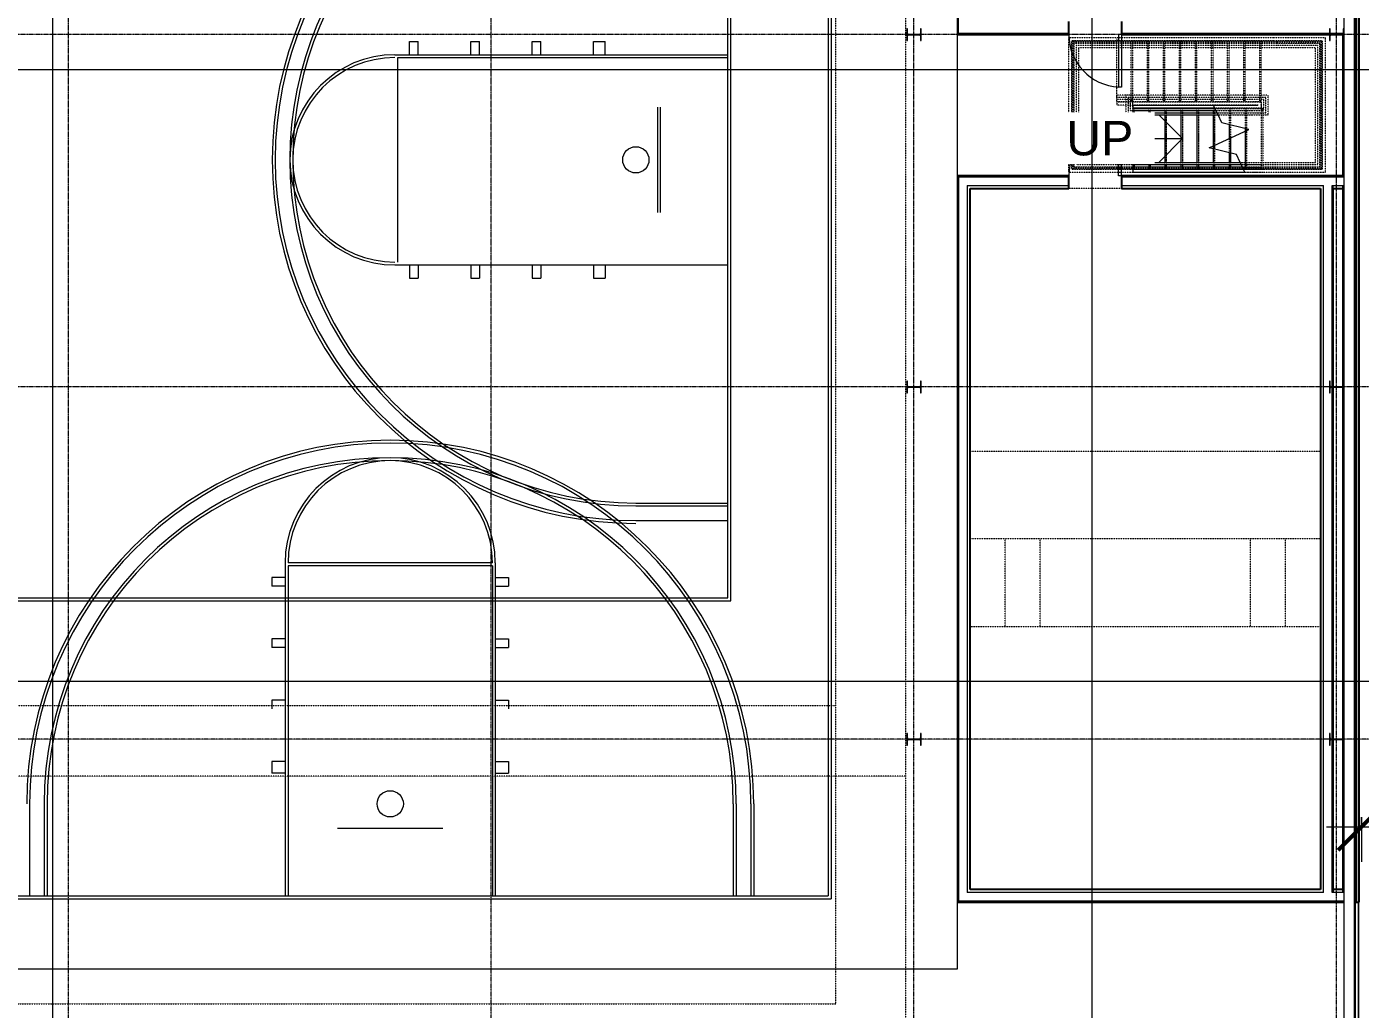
# Model space of a CAD drawing. Header units: inches. Extents: x 19712 to 27543, y -26063 to -18659.
# Drawn here: x 25373 to 26287, y -22294 to -21621 of the extents above; entities that cross this region are included whole.
import ezdxf

# ---------------------------------------------------------------- set-up
doc = ezdxf.new("R2010")
doc.units = ezdxf.units.IN
doc.header["$MEASUREMENT"] = 0
for name, pattern in [('Dash 1_16_', [0.125, 0.0625, -0.0625]), ('Grid Line 1_2_', [0.875, 0.5, -0.125, 0.125, -0.125]), ('Overhead 1_16_', [0.101562, 0.0625, -0.039062])]:
    doc.linetypes.add(name, pattern=pattern)
for name, color, linetype, lineweight in [('A-ANNO-DIMS', 211, 'Continuous', 9), ('A-ANNO-DIMS-256', 211, 'Continuous', 9), ('A-DOOR', 31, 'Continuous', 9), ('A-FLOR', 192, 'Continuous', 9), ('A-FLOR-CLRS', 90, 'Dash 1_16_', 9), ('A-FLOR-HRAL', 11, 'Continuous', 9), ('A-FLOR-HRAL-MBND', 5, 'Overhead 1_16_', 9), ('A-FLOR-OTLN', 90, 'Continuous', 9), ('A-FUTURE', 90, 'Dash 1_16_', 9), ('A-WALL', 113, 'Continuous', 9), ('A-WALL-PATT', 111, 'Continuous', 25), ('C-BLDG-PADS', 91, 'Continuous', 9), ('C-TOPO', 7, 'Continuous', 9), ('G-ANNO-SYMB', 111, 'Continuous', 9), ('L-SITE-WALL', 31, 'Continuous', 9), ('S-BEAM', 12, 'Continuous', 9), ('S-COLS', 52, 'Continuous', 9), ('S-GRID', 1, 'Continuous', 9), ('S-STRS', 31, 'Continuous', 9), ('S-STRS-ANNO', 31, 'Continuous', 9), ('S-STRS-IDEN', 31, 'Continuous', 9), ('S-STRS-MBND', 31, 'Overhead 1_16_', 9)]:
    doc.layers.add(name, color=color, linetype=linetype, lineweight=lineweight)
doc.styles.add('Arial', font='arial.ttf', dxfattribs={"height": 23.60479})
doc.dimstyles.new('Linear_-_3_32__Arial_1', dxfattribs={"dimscale": 12, "dimtxt": 24, "dimasz": 2.666667, "dimexe": 2, "dimexo": 1.333333, "dimgap": 1.333333, "dimtad": 1, "dimdec": 0, "dimzin": 1, "dimdsep": 46, "dimlunit": 4, "dimtxsty": 'Arial', "dimblk1": 'OBLIQUE', "dimblk2": 'OBLIQUE', "dimsah": 1, "dimcen": 0.09, "dimdle": 2, "dimazin": 0, "dimtfac": 1, "dimtdec": 4, "dimtix": 1, "dimtmove": 0, "dimatfit": 3, "dimfxl": 1, "dimtvp": 1, "dimtfill": 1, "dimfrac": 2, "dimtolj": 1, "dimtzin": 0, "dimarcsym": 2})
pattern_1 = [(45, (0, 0), (-25.342707, 25.342707), []), (45, (0, 38.4), (-25.342707, 25.342707), [])]

# ---------------------------------------------------------------- blocks, each defined once
blk = doc.blocks.new('Girt_Z - 8_D-915536-Site Plan - Phase 1')
at = {"layer": 'S-BEAM'}
for p, q in [((26275.26, -21134.93), (26275.26, -22357.09)), ((26282.61, -22357.09), (26282.61, -21134.93)), ((26282.68, -22357.09), (26282.68, -21134.93)), ((26283.26, -22357.09), (26283.26, -21134.93))]:
    blk.add_line(p, q, dxfattribs=at)
blk = doc.blocks.new('Railing - Railing-908042-Site Plan - Phase 1')
at = {"layer": 'A-FLOR-HRAL-MBND'}
for p, q in [((26089.26, -21631.05), (26089.26, -21718.05)), ((26130.76, -21631.05), (26089.26, -21631.05)), ((26089.26, -21631.05), (26089.26, -21718.05)), ((26130.76, -21631.05), (26089.26, -21631.05)), ((26089.26, -21631.05), (26089.26, -21718.05)), ((26130.76, -21631.05), (26089.26, -21631.05)), ((26089.26, -21631.05), (26089.26, -21718.05)), ((26130.76, -21631.05), (26089.26, -21631.05)), ((26089.26, -21631.05), (26089.26, -21718.05)), ((26130.76, -21631.05), (26089.26, -21631.05)), ((26089.26, -21631.05), (26089.26, -21718.05)), ((26130.76, -21631.05), (26089.26, -21631.05)), ((26089.26, -21631.05), (26089.26, -21718.05)), ((26130.76, -21631.05), (26089.26, -21631.05)), ((26090.26, -21632.05), (26090.26, -21717.05)), ((26130.76, -21632.05), (26090.26, -21632.05)), ((26090.26, -21632.05), (26090.26, -21717.05)), ((26130.76, -21632.05), (26090.26, -21632.05)), ((26090.26, -21632.05), (26090.26, -21717.05)), ((26130.76, -21632.05), (26090.26, -21632.05)), ((26090.26, -21632.05), (26090.26, -21717.05)), ((26130.76, -21632.05), (26090.26, -21632.05)), ((26090.26, -21632.05), (26090.26, -21717.05)), ((26130.76, -21632.05), (26090.26, -21632.05)), ((26090.26, -21632.05), (26090.26, -21717.05)), ((26130.76, -21632.05), (26090.26, -21632.05)), ((26090.26, -21632.05), (26090.26, -21717.05)), ((26130.76, -21632.05), (26090.26, -21632.05)), ((26119.76, -21632.05), (26119.76, -21631.05)), ((26229.76, -21631.05), (26119.76, -21631.05)), ((26119.76, -21632.05), (26119.76, -21631.05)), ((26229.76, -21631.05), (26119.76, -21631.05)), ((26119.76, -21632.05), (26119.76, -21631.05)), ((26229.76, -21631.05), (26119.76, -21631.05)), ((26119.76, -21632.05), (26119.76, -21631.05)), ((26229.76, -21631.05), (26119.76, -21631.05)), ((26119.76, -21632.05), (26119.76, -21631.05)), ((26229.76, -21631.05), (26119.76, -21631.05)), ((26119.76, -21632.05), (26119.76, -21631.05)), ((26229.76, -21631.05), (26119.76, -21631.05)), ((26119.76, -21632.05), (26119.76, -21631.05)), ((26229.76, -21631.05), (26119.76, -21631.05)), ((26229.76, -21632.05), (26119.76, -21632.05)), ((26229.76, -21632.05), (26119.76, -21632.05)), ((26229.76, -21632.05), (26119.76, -21632.05)), ((26229.76, -21632.05), (26119.76, -21632.05)), ((26229.76, -21632.05), (26119.76, -21632.05)), ((26229.76, -21632.05), (26119.76, -21632.05)), ((26229.76, -21632.05), (26119.76, -21632.05)), ((26229.76, -21631.05), (26130.76, -21631.05)), ((26229.76, -21631.05), (26130.76, -21631.05)), ((26229.76, -21631.05), (26130.76, -21631.05)), ((26229.76, -21631.05), (26130.76, -21631.05)), ((26229.76, -21631.05), (26130.76, -21631.05)), ((26229.76, -21631.05), (26130.76, -21631.05)), ((26229.76, -21631.05), (26130.76, -21631.05)), ((26229.76, -21632.05), (26130.76, -21632.05)), ((26229.76, -21632.05), (26130.76, -21632.05)), ((26229.76, -21632.05), (26130.76, -21632.05)), ((26229.76, -21632.05), (26130.76, -21632.05)), ((26229.76, -21632.05), (26130.76, -21632.05)), ((26229.76, -21632.05), (26130.76, -21632.05)), ((26229.76, -21632.05), (26130.76, -21632.05)), ((26260.26, -21631.05), (26229.76, -21631.05)), ((26260.26, -21631.05), (26229.76, -21631.05)), ((26260.26, -21631.05), (26229.76, -21631.05)), ((26260.26, -21631.05), (26229.76, -21631.05)), ((26260.26, -21631.05), (26229.76, -21631.05)), ((26260.26, -21631.05), (26229.76, -21631.05)), ((26260.26, -21631.05), (26229.76, -21631.05)), ((26260.26, -21631.05), (26229.76, -21631.05)), ((26260.26, -21631.05), (26229.76, -21631.05)), ((26260.26, -21631.05), (26229.76, -21631.05)), ((26260.26, -21631.05), (26229.76, -21631.05)), ((26260.26, -21631.05), (26229.76, -21631.05)), ((26260.26, -21631.05), (26229.76, -21631.05)), ((26260.26, -21631.05), (26229.76, -21631.05)), ((26259.26, -21632.05), (26229.76, -21632.05)), ((26259.26, -21632.05), (26229.76, -21632.05)), ((26259.26, -21632.05), (26229.76, -21632.05)), ((26259.26, -21632.05), (26229.76, -21632.05)), ((26259.26, -21632.05), (26229.76, -21632.05)), ((26259.26, -21632.05), (26229.76, -21632.05)), ((26259.26, -21632.05), (26229.76, -21632.05)), ((26259.26, -21632.05), (26229.76, -21632.05)), ((26259.26, -21632.05), (26229.76, -21632.05)), ((26259.26, -21632.05), (26229.76, -21632.05)), ((26259.26, -21632.05), (26229.76, -21632.05)), ((26259.26, -21632.05), (26229.76, -21632.05)), ((26259.26, -21632.05), (26229.76, -21632.05)), ((26259.26, -21632.05), (26229.76, -21632.05)), ((26259.26, -21717.05), (26259.26, -21632.05)), ((26259.26, -21717.05), (26259.26, -21632.05)), ((26259.26, -21717.05), (26259.26, -21632.05)), ((26259.26, -21717.05), (26259.26, -21632.05)), ((26259.26, -21717.05), (26259.26, -21632.05)), ((26259.26, -21717.05), (26259.26, -21632.05)), ((26259.26, -21717.05), (26259.26, -21632.05)), ((26259.26, -21717.05), (26259.26, -21632.05)), ((26259.26, -21717.05), (26259.26, -21632.05)), ((26259.26, -21717.05), (26259.26, -21632.05)), ((26259.26, -21717.05), (26259.26, -21632.05)), ((26259.26, -21717.05), (26259.26, -21632.05)), ((26259.26, -21717.05), (26259.26, -21632.05)), ((26259.26, -21717.05), (26259.26, -21632.05)), ((26260.26, -21718.05), (26260.26, -21631.05)), ((26260.26, -21718.05), (26260.26, -21631.05)), ((26260.26, -21718.05), (26260.26, -21631.05)), ((26260.26, -21718.05), (26260.26, -21631.05)), ((26260.26, -21718.05), (26260.26, -21631.05)), ((26260.26, -21718.05), (26260.26, -21631.05)), ((26260.26, -21718.05), (26260.26, -21631.05)), ((26260.26, -21718.05), (26260.26, -21631.05)), ((26260.26, -21718.05), (26260.26, -21631.05)), ((26260.26, -21718.05), (26260.26, -21631.05)), ((26260.26, -21718.05), (26260.26, -21631.05)), ((26260.26, -21718.05), (26260.26, -21631.05)), ((26260.26, -21718.05), (26260.26, -21631.05)), ((26260.26, -21718.05), (26260.26, -21631.05)), ((26089.26, -21718.05), (26119.76, -21718.05)), ((26089.26, -21718.05), (26119.76, -21718.05)), ((26089.26, -21718.05), (26119.76, -21718.05)), ((26089.26, -21718.05), (26119.76, -21718.05)), ((26089.26, -21718.05), (26119.76, -21718.05)), ((26089.26, -21718.05), (26119.76, -21718.05)), ((26089.26, -21718.05), (26119.76, -21718.05)), ((26090.26, -21717.05), (26119.76, -21717.05)), ((26090.26, -21717.05), (26119.76, -21717.05)), ((26090.26, -21717.05), (26119.76, -21717.05)), ((26090.26, -21717.05), (26119.76, -21717.05)), ((26090.26, -21717.05), (26119.76, -21717.05)), ((26090.26, -21717.05), (26119.76, -21717.05)), ((26090.26, -21717.05), (26119.76, -21717.05)), ((26119.76, -21717.05), (26218.76, -21717.05)), ((26119.76, -21717.05), (26218.76, -21717.05)), ((26119.76, -21717.05), (26218.76, -21717.05)), ((26119.76, -21717.05), (26218.76, -21717.05)), ((26119.76, -21717.05), (26218.76, -21717.05)), ((26119.76, -21717.05), (26218.76, -21717.05)), ((26119.76, -21717.05), (26218.76, -21717.05)), ((26119.76, -21718.05), (26218.76, -21718.05)), ((26119.76, -21718.05), (26218.76, -21718.05)), ((26119.76, -21718.05), (26218.76, -21718.05)), ((26119.76, -21718.05), (26218.76, -21718.05)), ((26119.76, -21718.05), (26218.76, -21718.05)), ((26119.76, -21718.05), (26218.76, -21718.05)), ((26119.76, -21718.05), (26218.76, -21718.05)), ((26205.85, -21717.05), (26218.76, -21717.05)), ((26205.85, -21717.05), (26218.76, -21717.05)), ((26205.85, -21717.05), (26218.76, -21717.05)), ((26205.85, -21717.05), (26218.76, -21717.05)), ((26205.85, -21717.05), (26218.76, -21717.05)), ((26205.85, -21717.05), (26218.76, -21717.05)), ((26205.85, -21717.05), (26218.76, -21717.05)), ((26206.31, -21718.05), (26218.76, -21718.05)), ((26206.31, -21718.05), (26218.76, -21718.05)), ((26206.31, -21718.05), (26218.76, -21718.05)), ((26206.31, -21718.05), (26218.76, -21718.05)), ((26206.31, -21718.05), (26218.76, -21718.05)), ((26206.31, -21718.05), (26218.76, -21718.05)), ((26206.31, -21718.05), (26218.76, -21718.05)), ((26218.76, -21717.05), (26259.26, -21717.05)), ((26218.76, -21717.05), (26259.26, -21717.05)), ((26218.76, -21717.05), (26259.26, -21717.05)), ((26218.76, -21717.05), (26259.26, -21717.05)), ((26218.76, -21717.05), (26259.26, -21717.05)), ((26218.76, -21717.05), (26259.26, -21717.05)), ((26218.76, -21717.05), (26259.26, -21717.05)), ((26218.76, -21717.05), (26259.26, -21717.05)), ((26218.76, -21717.05), (26259.26, -21717.05)), ((26218.76, -21717.05), (26259.26, -21717.05)), ((26218.76, -21717.05), (26259.26, -21717.05)), ((26218.76, -21717.05), (26259.26, -21717.05)), ((26218.76, -21717.05), (26259.26, -21717.05)), ((26218.76, -21717.05), (26259.26, -21717.05)), ((26218.76, -21718.05), (26260.26, -21718.05)), ((26218.76, -21718.05), (26260.26, -21718.05)), ((26218.76, -21718.05), (26260.26, -21718.05)), ((26218.76, -21718.05), (26260.26, -21718.05)), ((26218.76, -21718.05), (26260.26, -21718.05)), ((26218.76, -21718.05), (26260.26, -21718.05)), ((26218.76, -21718.05), (26260.26, -21718.05)), ((26218.76, -21718.05), (26260.26, -21718.05)), ((26218.76, -21718.05), (26260.26, -21718.05)), ((26218.76, -21718.05), (26260.26, -21718.05)), ((26218.76, -21718.05), (26260.26, -21718.05)), ((26218.76, -21718.05), (26260.26, -21718.05)), ((26218.76, -21718.05), (26260.26, -21718.05)), ((26218.76, -21718.05), (26260.26, -21718.05))]:
    blk.add_line(p, q, dxfattribs=at)
blk = doc.blocks.new('Top Rail Type - Top Rail_Internal_-908111-Site Plan - Phase 1')
at = {"layer": 'A-FLOR-HRAL', "linetype": 'Overhead 1_16_'}
for p, q in [((26089.01, -21630.8), (26089.01, -21718.3)), ((26130.76, -21630.8), (26089.01, -21630.8)), ((26119.76, -21632.3), (26119.76, -21630.8)), ((26229.76, -21630.8), (26119.76, -21630.8)), ((26229.76, -21630.8), (26130.76, -21630.8)), ((26260.51, -21630.8), (26229.76, -21630.8)), ((26260.51, -21630.8), (26229.76, -21630.8)), ((26260.51, -21718.3), (26260.51, -21630.8)), ((26260.51, -21718.3), (26260.51, -21630.8)), ((26090.51, -21632.3), (26090.51, -21716.8)), ((26130.76, -21632.3), (26090.51, -21632.3)), ((26229.76, -21632.3), (26119.76, -21632.3)), ((26229.76, -21632.3), (26130.76, -21632.3)), ((26259.01, -21632.3), (26229.76, -21632.3)), ((26259.01, -21632.3), (26229.76, -21632.3)), ((26259.01, -21716.8), (26259.01, -21632.3)), ((26259.01, -21716.8), (26259.01, -21632.3)), ((26089.01, -21718.3), (26119.76, -21718.3)), ((26090.51, -21716.8), (26119.76, -21716.8)), ((26119.76, -21716.8), (26218.76, -21716.8)), ((26119.76, -21718.3), (26218.76, -21718.3)), ((26205.73, -21716.8), (26218.76, -21716.8)), ((26206.43, -21718.3), (26218.76, -21718.3)), ((26218.76, -21716.8), (26259.01, -21716.8)), ((26218.76, -21716.8), (26259.01, -21716.8)), ((26218.76, -21718.3), (26260.51, -21718.3)), ((26218.76, -21718.3), (26260.51, -21718.3))]:
    blk.add_line(p, q, dxfattribs=at)
at = {"layer": 'A-FLOR-HRAL'}
for p, q in [((26130.76, -21716.8), (26130.76, -21718.3)), ((26130.76, -21716.8), (26205.73, -21716.8)), ((26130.76, -21718.3), (26206.43, -21718.3)), ((26206.43, -21718.3), (26205.73, -21716.8))]:
    blk.add_line(p, q, dxfattribs=at)
blk = doc.blocks.new('Top Rail Type - Top Rail_Internal_-908134-Site Plan - Phase 1')
at = {"layer": 'A-FLOR-HRAL', "linetype": 'Overhead 1_16_'}
for p, q in [((26119.76, -21672.3), (26119.76, -21670.8)), ((26220.51, -21670.8), (26119.76, -21670.8)), ((26219.01, -21672.3), (26119.76, -21672.3)), ((26130.51, -21671.55), (26129.01, -21671.55)), ((26129.01, -21671.55), (26129.01, -21678.3)), ((26129.76, -21672.3), (26129.76, -21670.8)), ((26220.51, -21670.8), (26129.76, -21670.8)), ((26219.01, -21672.3), (26129.76, -21672.3)), ((26130.51, -21671.55), (26130.51, -21676.8)), ((26219.01, -21677.55), (26219.01, -21672.3)), ((26219.01, -21677.55), (26219.01, -21672.3)), ((26220.51, -21677.55), (26220.51, -21670.8)), ((26220.51, -21677.55), (26220.51, -21670.8)), ((26129.01, -21678.3), (26219.76, -21678.3)), ((26130.51, -21676.8), (26219.76, -21676.8)), ((26187.08, -21676.8), (26219.76, -21676.8)), ((26187.78, -21678.3), (26219.76, -21678.3)), ((26219.01, -21677.55), (26220.51, -21677.55)), ((26219.01, -21677.55), (26220.51, -21677.55)), ((26219.76, -21676.8), (26219.76, -21678.3)), ((26219.76, -21676.8), (26219.76, -21678.3))]:
    blk.add_line(p, q, dxfattribs=at)
at = {"layer": 'A-FLOR-HRAL'}
for p, q in [((26130.76, -21676.8), (26130.76, -21678.3)), ((26130.76, -21676.8), (26187.08, -21676.8)), ((26130.76, -21678.3), (26187.78, -21678.3)), ((26187.78, -21678.3), (26187.08, -21676.8))]:
    blk.add_line(p, q, dxfattribs=at)
blk = doc.blocks.new('Handrail Type - Handrail_Internal_-908197-Site Plan - Phase 1')
at = {"layer": 'A-FLOR-HRAL', "linetype": 'Overhead 1_16_'}
for p, q in [((26092.01, -21633.8), (26092.01, -21715.3)), ((26130.76, -21633.8), (26092.01, -21633.8)), ((26093.51, -21635.3), (26093.51, -21713.8)), ((26130.76, -21635.3), (26093.51, -21635.3)), ((26119.76, -21635.3), (26119.76, -21633.8)), ((26229.76, -21633.8), (26119.76, -21633.8)), ((26229.76, -21635.3), (26119.76, -21635.3)), ((26229.76, -21633.8), (26130.76, -21633.8)), ((26229.76, -21635.3), (26130.76, -21635.3)), ((26257.51, -21633.8), (26229.76, -21633.8)), ((26257.51, -21633.8), (26229.76, -21633.8)), ((26256.01, -21635.3), (26229.76, -21635.3)), ((26256.01, -21635.3), (26229.76, -21635.3)), ((26256.01, -21713.8), (26256.01, -21635.3)), ((26256.01, -21713.8), (26256.01, -21635.3)), ((26257.51, -21715.3), (26257.51, -21633.8)), ((26257.51, -21715.3), (26257.51, -21633.8)), ((26092.01, -21715.3), (26119.76, -21715.3)), ((26093.51, -21713.8), (26119.76, -21713.8)), ((26119.76, -21713.8), (26218.76, -21713.8)), ((26119.76, -21715.3), (26218.76, -21715.3)), ((26204.33, -21713.8), (26218.76, -21713.8)), ((26205.03, -21715.3), (26218.76, -21715.3)), ((26218.76, -21713.8), (26256.01, -21713.8)), ((26218.76, -21713.8), (26256.01, -21713.8)), ((26218.76, -21715.3), (26257.51, -21715.3)), ((26218.76, -21715.3), (26257.51, -21715.3))]:
    blk.add_line(p, q, dxfattribs=at)
at = {"layer": 'A-FLOR-HRAL'}
for p, q in [((26130.76, -21713.8), (26130.76, -21715.3)), ((26130.76, -21713.8), (26204.33, -21713.8)), ((26130.76, -21715.3), (26205.03, -21715.3)), ((26205.03, -21715.3), (26204.33, -21713.8))]:
    blk.add_line(p, q, dxfattribs=at)
blk = doc.blocks.new('Handrail Type - Handrail_Internal_-908220-Site Plan - Phase 1')
at = {"layer": 'A-FLOR-HRAL', "linetype": 'Overhead 1_16_'}
for p, q in [((26119.76, -21669.3), (26119.76, -21667.8)), ((26223.51, -21667.8), (26119.76, -21667.8)), ((26222.01, -21669.3), (26119.76, -21669.3)), ((26126.01, -21667.8), (26126.01, -21681.3)), ((26130.76, -21667.8), (26126.01, -21667.8)), ((26127.51, -21669.3), (26127.51, -21679.8)), ((26130.76, -21669.3), (26127.51, -21669.3)), ((26223.51, -21667.8), (26130.76, -21667.8)), ((26222.01, -21669.3), (26130.76, -21669.3)), ((26222.01, -21679.8), (26222.01, -21669.3)), ((26222.01, -21679.8), (26222.01, -21669.3)), ((26223.51, -21681.3), (26223.51, -21667.8)), ((26223.51, -21681.3), (26223.51, -21667.8)), ((26126.01, -21681.3), (26218.76, -21681.3)), ((26127.51, -21679.8), (26218.76, -21679.8)), ((26188.48, -21679.8), (26218.76, -21679.8)), ((26189.18, -21681.3), (26218.76, -21681.3)), ((26218.76, -21679.8), (26222.01, -21679.8)), ((26218.76, -21679.8), (26222.01, -21679.8)), ((26218.76, -21681.3), (26223.51, -21681.3)), ((26218.76, -21681.3), (26223.51, -21681.3))]:
    blk.add_line(p, q, dxfattribs=at)
at = {"layer": 'A-FLOR-HRAL'}
for p, q in [((26130.76, -21679.8), (26130.76, -21681.3)), ((26130.76, -21679.8), (26188.48, -21679.8)), ((26130.76, -21681.3), (26189.18, -21681.3)), ((26189.18, -21681.3), (26188.48, -21679.8))]:
    blk.add_line(p, q, dxfattribs=at)
blk = doc.blocks.new('Single-Flush - 36_ x 80_-910115-Site Plan - Phase 1')
at = {"layer": 'A-DOOR', "lineweight": 13}
for p, q in [((16, 4.37), (16, 40.39)), ((18, 40.39), (16, 40.39)), ((18, 4.37), (18, 40.39)), ((18, 4.37), (16, 4.37))]:
    blk.add_line(p, q, dxfattribs=at)
at = {"layer": 'A-DOOR'}
blk.add_arc((18, 4.37), 36.07, 93.17885, 180, dxfattribs=at)
blk = doc.blocks.new('Single-Flush - 36_ x 80_-910144-Site Plan - Phase 1')
at = {"layer": 'A-DOOR', "lineweight": 13}
for p, q in [((16, -4.37), (16, -40.39)), ((18, -4.37), (16, -4.37)), ((18, -4.37), (18, -40.39)), ((18, -40.39), (16, -40.39))]:
    blk.add_line(p, q, dxfattribs=at)
at = {"layer": 'A-DOOR'}
blk.add_arc((18, -4.37), 36.07, 180, 266.82115, dxfattribs=at)
blk = doc.blocks.new('DIMBLOCK93-Site Plan - Phase 1')
at = {"layer": 'A-ANNO-DIMS-256', "lineweight": 50}
for p, q in [((26287.52, -22168.88), (26303.52, -22152.88)), ((27007.52, -22168.88), (27023.52, -22152.88)), ((26287.52, -22168.88), (26271.52, -22184.88)), ((27007.52, -22168.88), (26991.52, -22184.88))]:
    blk.add_line(p, q, dxfattribs=at)
at = {"layer": 'A-ANNO-DIMS-256'}
for p, q in [((26263.52, -22168.88), (27031.52, -22168.88)), ((26287.52, -22162.25), (26287.52, -22192.88)), ((26287.52, -22168.88), (26287.52, -22162.25)), ((27007.52, -22162.25), (27007.52, -22192.88)), ((27007.52, -22168.88), (27007.52, -22162.25))]:
    blk.add_line(p, q, dxfattribs=at)
at = {"layer": 'A-ANNO-DIMS-256', "color": 0, "attachment_point": 1, "line_spacing_factor": 0.938532, "style": 'Arial', "bg_fill": 3, "box_fill_scale": 1.25, "bg_fill_color": 0, "bg_fill_transparency": 0}
for s, insert, char_height, width in [('60\' - 0"', (26596.56, -22122.26), 23.605, 122.2892), ('(UNLIMITED AREA SETBACK)', (26418.41, -22191.18), 23.6048, 549.8585)]:
    blk.add_mtext(s, dxfattribs=dict(at, insert=insert, char_height=char_height, width=width))
blk = doc.blocks.new('_Oblique')
at = {"color": 0, "linetype": 'ByBlock', "lineweight": -2}
blk.add_line((-0.5, -0.5), (0.5, 0.5), dxfattribs=at)

msp = doc.modelspace()

# ---------------------------------------------------------------- hatches: boundary and pattern name
at = {"layer": 'A-WALL-PATT', "lineweight": 9}
h = msp.add_hatch(dxfattribs=at)
h.set_pattern_fill('FP_8', color=256, style=0, pattern_type=2)
h.set_pattern_definition([(0, (0, 0), (0, 32), []), (90, (0, 0), (-32, 2e-15), [])])
h.paths.add_polyline_path([(26284.25546, -22220.42781), (26284.25546, -21124.80281), (26283.25546, -21124.80281), (26283.25546, -22220.42781)], flags=0)
at = {"layer": 'S-COLS'}
h = msp.add_hatch(dxfattribs=at)
h.set_pattern_fill('FP_1', color=256, style=0, pattern_type=2)
h.set_pattern_definition(pattern_1)
h.paths.add_polyline_path([(25976.024991, -21630.283279), (25976.458585, -21630.283279), (25976.458585, -21627.138748), (25976.661093, -21626.64985), (25977.149991, -21626.447342), (25984.63046, -21626.447342), (25985.119358, -21626.64985), (25985.321866, -21627.138748), (25985.321866, -21630.283279), (25985.75546, -21630.283279), (25985.75546, -21622.322342), (25985.321866, -21622.322342), (25985.321866, -21625.466873), (25985.119358, -21625.955771), (25984.63046, -21626.158279), (25977.149991, -21626.158279), (25976.661093, -21625.955771), (25976.458585, -21625.466873), (25976.458585, -21622.322342), (25976.024991, -21622.322342)], flags=0)
h = msp.add_hatch(dxfattribs=at)
h.set_pattern_fill('FP_1', color=256, style=0, pattern_type=2)
h.set_pattern_definition(pattern_1)
h.paths.add_polyline_path([(26265.524991, -21630.283279), (26265.958585, -21630.283279), (26265.958585, -21627.138748), (26266.161093, -21626.64985), (26266.649991, -21626.447342), (26274.13046, -21626.447342), (26274.619358, -21626.64985), (26274.821866, -21627.138748), (26274.821866, -21630.283279), (26275.25546, -21630.283279), (26275.25546, -21622.322342), (26274.821866, -21622.322342), (26274.821866, -21625.466873), (26274.619358, -21625.955771), (26274.13046, -21626.158279), (26266.649991, -21626.158279), (26266.161093, -21625.955771), (26265.958585, -21625.466873), (26265.958585, -21622.322342), (26265.524991, -21622.322342)], flags=0)
h = msp.add_hatch(dxfattribs=at)
h.set_pattern_fill('FP_1', color=256, style=0, pattern_type=2)
h.set_pattern_definition(pattern_1)
h.paths.add_polyline_path([(25976.458585, -21871.533279), (25976.458585, -21868.388748), (25976.661093, -21867.89985), (25977.149991, -21867.697342), (25984.63046, -21867.697342), (25985.119358, -21867.89985), (25985.321866, -21868.388748), (25985.321866, -21871.533279), (25985.75546, -21871.533279), (25985.75546, -21863.572342), (25985.321866, -21863.572342), (25985.321866, -21866.716873), (25985.119358, -21867.205771), (25984.63046, -21867.408279), (25977.149991, -21867.408279), (25976.661093, -21867.205771), (25976.458585, -21866.716873), (25976.458585, -21863.572342), (25976.024991, -21863.572342), (25976.024991, -21871.533279)], flags=0)

# ---------------------------------------------------------------- linework, layer by layer
at = {"layer": 'A-FLOR'}
for p, q in [((26010.640225, -21722.92781), (26010.640225, -21626.17781)), ((26010.640225, -22266.05281), (26010.640225, -22220.42781)), ((24603.390225, -22266.05281), (26010.640225, -22266.05281))]:
    msp.add_line(p, q, dxfattribs=at)
at = {"layer": 'A-FLOR-CLRS'}
for p, q in [((25927.390225, -22290.05281), (25927.390225, -21134.05281)), ((25975.390225, -22336.643686), (25975.390225, -21157.449176)), ((25927.390225, -22086.05281), (24651.390225, -22086.05281)), ((25975.390225, -22134.05281), (24603.390225, -22134.05281)), ((24651.390225, -22290.05281), (25927.390225, -22290.05281))]:
    msp.add_line(p, q, dxfattribs=at)
at = {"layer": 'A-FLOR-OTLN'}
for p, q in [((25922.16879, -21208.05281), (25922.16879, -22216.05281)), ((25924.16879, -21206.05281), (25924.16879, -22218.05281)), ((25855.390225, -22014.05281), (25855.390225, -21410.05281)), ((25853.390225, -22012.05281), (25853.390225, -21412.05281)), ((25635.390225, -21631.05281), (25641.390225, -21631.05281)), ((25635.390225, -21640.05281), (25635.390225, -21631.05281)), ((25641.390225, -21640.05281), (25641.390225, -21631.05281)), ((25677.390225, -21631.05281), (25683.390225, -21631.05281)), ((25677.390225, -21640.05281), (25677.390225, -21631.05281)), ((25683.390225, -21640.05281), (25683.390225, -21631.05281)), ((25719.390225, -21631.05281), (25725.390225, -21631.05281)), ((25719.390225, -21640.05281), (25719.390225, -21631.05281)), ((25725.390225, -21640.05281), (25725.390225, -21631.05281)), ((25761.390225, -21631.05281), (25769.390225, -21631.05281)), ((25761.390225, -21640.05281), (25761.390225, -21631.05281)), ((25769.390225, -21640.05281), (25769.390225, -21631.05281)), ((25625.390225, -21640.05281), (25853.390225, -21640.05281)), ((25627.390225, -21782.05281), (25627.390225, -21642.05281)), ((25627.390225, -21642.05281), (25853.390225, -21642.05281)), ((25805.390225, -21748.05281), (25805.390225, -21676.05281)), ((25807.390225, -21748.05281), (25807.390225, -21676.05281)), ((25625.390225, -21784.05281), (25853.390225, -21784.05281)), ((25635.390225, -21784.05281), (25635.390225, -21793.05281)), ((25641.390225, -21784.05281), (25641.390225, -21793.05281)), ((25677.390225, -21784.05281), (25677.390225, -21793.05281)), ((25683.390225, -21784.05281), (25683.390225, -21793.05281)), ((25719.390225, -21784.05281), (25719.390225, -21793.05281)), ((25725.390225, -21784.05281), (25725.390225, -21793.05281)), ((25761.390225, -21784.05281), (25761.390225, -21793.05281)), ((25769.390225, -21784.05281), (25769.390225, -21793.05281)), ((25635.390225, -21793.05281), (25641.390225, -21793.05281)), ((25677.390225, -21793.05281), (25683.390225, -21793.05281)), ((25719.390225, -21793.05281), (25725.390225, -21793.05281)), ((25761.390225, -21793.05281), (25769.390225, -21793.05281)), ((25790.390225, -21947.05281), (25853.390225, -21947.05281)), ((25790.390225, -21949.05281), (25853.390225, -21949.05281)), ((25790.390225, -21959.05281), (25853.390225, -21959.05281)), ((25550.16879, -21988.05281), (25550.16879, -22216.05281)), ((25692.16879, -21988.05281), (25552.16879, -21988.05281)), ((25692.16879, -21990.05281), (25552.16879, -21990.05281)), ((25552.16879, -21990.05281), (25552.16879, -22216.05281)), ((25692.16879, -21990.05281), (25692.16879, -22216.05281)), ((25694.16879, -21988.05281), (25694.16879, -22216.05281)), ((25541.16879, -21998.05281), (25541.16879, -22004.05281)), ((25550.16879, -21998.05281), (25541.16879, -21998.05281)), ((25550.16879, -22004.05281), (25541.16879, -22004.05281)), ((25694.16879, -21998.05281), (25703.16879, -21998.05281)), ((25694.16879, -22004.05281), (25703.16879, -22004.05281)), ((25703.16879, -21998.05281), (25703.16879, -22004.05281)), ((24723.390225, -22014.05281), (25855.390225, -22014.05281)), ((24725.390225, -22012.05281), (25853.390225, -22012.05281)), ((25541.16879, -22040.05281), (25541.16879, -22046.05281)), ((25550.16879, -22040.05281), (25541.16879, -22040.05281)), ((25694.16879, -22040.05281), (25703.16879, -22040.05281)), ((25703.16879, -22040.05281), (25703.16879, -22046.05281)), ((25550.16879, -22046.05281), (25541.16879, -22046.05281)), ((25694.16879, -22046.05281), (25703.16879, -22046.05281)), ((25541.16879, -22082.05281), (25541.16879, -22088.05281)), ((25550.16879, -22082.05281), (25541.16879, -22082.05281)), ((25694.16879, -22082.05281), (25703.16879, -22082.05281)), ((25703.16879, -22082.05281), (25703.16879, -22088.05281)), ((25541.16879, -22124.05281), (25541.16879, -22132.05281)), ((25550.16879, -22124.05281), (25541.16879, -22124.05281)), ((25694.16879, -22124.05281), (25703.16879, -22124.05281)), ((25703.16879, -22124.05281), (25703.16879, -22132.05281)), ((25550.16879, -22132.05281), (25541.16879, -22132.05281)), ((25694.16879, -22132.05281), (25703.16879, -22132.05281)), ((25375.16879, -22153.05281), (25375.16879, -22216.05281)), ((25385.16879, -22153.05281), (25385.16879, -22216.05281)), ((25387.16879, -22153.05281), (25387.16879, -22216.05281)), ((25857.16879, -22153.05281), (25857.16879, -22216.05281)), ((25859.16879, -22153.05281), (25859.16879, -22216.05281)), ((25869.16879, -22153.05281), (25869.16879, -22216.05281)), ((25871.16879, -22153.05281), (25871.16879, -22216.05281)), ((25658.16879, -22170.05281), (25586.16879, -22170.05281)), ((24654.611661, -22218.05281), (25924.16879, -22218.05281)), ((24656.611661, -22216.05281), (25922.16879, -22216.05281))]:
    msp.add_line(p, q, dxfattribs=at)
for centre in [(25790.390225, -21712.05281), (25622.16879, -22153.05281)]:
    msp.add_circle(centre, 9, dxfattribs=at)
for centre, radius, start, end in [((25790.390225, -21712.05281), 249, 90, 180), ((25790.390225, -21712.05281), 247, 90, 180), ((25790.390225, -21712.05281), 237, 90, 180), ((25790.390225, -21712.05281), 235, 90, 180), ((25625.390225, -21712.05281), 72, 90, 270), ((25625.390225, -21712.05281), 70, 90, 270), ((25790.390225, -21712.05281), 249, 180, 270), ((25790.390225, -21712.05281), 247, 180, 270), ((25790.390225, -21712.05281), 237, 180, 270), ((25790.390225, -21712.05281), 235, 180, 270), ((25622.16879, -22153.05281), 249, 90, 180), ((25622.16879, -22153.05281), 249, 0, 90), ((25622.16879, -22153.05281), 247, 90, 180), ((25622.16879, -22153.05281), 247, 0, 90), ((25622.16879, -22153.05281), 237, 90, 180), ((25622.16879, -22153.05281), 235, 90, 180), ((25622.16879, -21988.05281), 72, 0, 180), ((25622.16879, -21988.05281), 70, 360, 180), ((25622.16879, -22153.05281), 237, 0, 90), ((25622.16879, -22153.05281), 235, 0, 90)]:
    msp.add_arc(centre, radius, start, end, dxfattribs=at)
at = {"layer": 'A-FUTURE'}
for p, q in [((26123.015225, -21731.67781), (26087.015225, -21731.67781)), ((26259.390225, -21911.67781), (26019.390225, -21911.67781)), ((26259.390225, -21971.67781), (26019.390225, -21971.67781)), ((26043.390225, -22031.67781), (26043.390225, -21971.67781)), ((26067.390225, -22031.67781), (26067.390225, -21971.67781)), ((26211.390225, -22031.67781), (26211.390225, -21971.67781)), ((26235.390225, -22031.67781), (26235.390225, -21971.67781)), ((26019.390225, -22031.67781), (26259.390225, -22031.67781))]:
    msp.add_line(p, q, dxfattribs=at)
at = {"layer": 'A-WALL'}
for p, q in [((26284.25546, -22220.42781), (26284.25546, -21124.80281)), ((26011.390225, -21625.42781), (26011.390225, -21133.77769)), ((26011.390225, -21625.42781), (26087.015225, -21625.42781)), ((26123.015225, -21625.42781), (26275.25546, -21625.42781)), ((26275.25546, -21626.17781), (26274.63046, -21626.17781)), ((26011.390225, -21723.67781), (26087.015225, -21723.67781)), ((26011.390225, -21723.67781), (26011.390225, -22219.67781)), ((26017.390225, -21729.67781), (26087.015225, -21729.67781)), ((26017.390225, -21729.67781), (26017.390225, -22213.67781)), ((26123.015225, -21723.67781), (26275.25546, -21723.67781)), ((26123.015225, -21729.67781), (26261.390225, -21729.67781)), ((26261.390225, -22213.67781), (26261.390225, -21729.67781)), ((26267.390225, -21729.67781), (26275.25546, -21729.67781)), ((26267.390225, -22213.67781), (26267.390225, -21729.67781)), ((26268.140225, -21731.67781), (26268.140225, -21729.67781)), ((26275.25546, -21722.92781), (26274.63046, -21722.92781)), ((26274.63046, -21731.67781), (26274.63046, -21729.67781)), ((26261.390225, -22213.67781), (26017.390225, -22213.67781)), ((26275.25546, -22213.67781), (26267.390225, -22213.67781)), ((26268.140225, -22211.67781), (26268.140225, -22213.67781)), ((26274.63046, -22213.67781), (26274.63046, -22211.67781)), ((26275.25546, -22219.67781), (26011.390225, -22219.67781))]:
    msp.add_line(p, q, dxfattribs=at)
at = {"layer": 'A-WALL', "lineweight": 25}
for p, q in [((26010.640225, -21133.77769), (26010.640225, -21626.17781)), ((26087.015225, -21626.17781), (26087.015225, -21617.42781)), ((26123.015225, -21617.42781), (26123.015225, -21626.17781)), ((26010.640225, -21626.17781), (26087.015225, -21626.17781)), ((26123.015225, -21626.17781), (26274.63046, -21626.17781)), ((26087.015225, -21722.92781), (26010.640225, -21722.92781)), ((26010.640225, -21722.92781), (26010.640225, -22220.42781)), ((26087.015225, -21731.67781), (26087.015225, -21722.92781)), ((26274.63046, -21722.92781), (26123.015225, -21722.92781)), ((26123.015225, -21722.92781), (26123.015225, -21731.67781)), ((26019.390225, -21731.67781), (26087.015225, -21731.67781)), ((26019.390225, -22211.67781), (26019.390225, -21731.67781)), ((26123.015225, -21731.67781), (26259.390225, -21731.67781)), ((26259.390225, -21731.67781), (26259.390225, -22211.67781)), ((26268.140225, -21731.67781), (26274.63046, -21731.67781)), ((26268.140225, -22211.67781), (26268.140225, -21731.67781)), ((26259.390225, -22211.67781), (26019.390225, -22211.67781)), ((26274.63046, -22211.67781), (26268.140225, -22211.67781)), ((26010.640225, -22220.42781), (26274.63046, -22220.42781))]:
    msp.add_line(p, q, dxfattribs=at)
at = {"layer": 'C-BLDG-PADS'}
msp.add_line((26285.390225, -22687.92781), (26285.390225, -22220.42781), dxfattribs=at)
at = {"layer": 'C-TOPO'}
msp.add_line((26285.390625, -22220.42781), (26285.390625, -22687.92781), dxfattribs=at)
at = {"layer": 'G-ANNO-SYMB'}
for p, q in [((25390.899674, -19497.02882), (25390.899674, -23666.350214)), ((27062.471507, -21650.52261), (19985.202172, -21650.52261)), ((27072.963726, -22069.388455), (19995.694391, -22069.388455))]:
    msp.add_line(p, q, dxfattribs=at)
at = {"layer": 'L-SITE-WALL', "lineweight": 25}
for p, q in [((26285.75546, -22220.42781), (26285.75546, -21123.30281)), ((26274.63046, -21626.17781), (26274.63046, -21722.92781)), ((26274.63046, -21731.67781), (26274.63046, -22211.67781)), ((26274.63046, -22220.42781), (26275.25546, -22220.42781)), ((26283.25546, -22220.42781), (26285.75546, -22220.42781))]:
    msp.add_line(p, q, dxfattribs=at)
at = {"layer": 'S-COLS', "lineweight": 15}
for p, q in [((25976.458585, -21622.322342), (25976.024991, -21622.322342)), ((25976.024991, -21622.322342), (25976.024991, -21630.283279)), ((25976.024991, -21630.283279), (25976.458585, -21630.283279)), ((25976.458585, -21625.466873), (25976.458585, -21622.322342)), ((25976.458585, -21630.283279), (25976.458585, -21627.138748)), ((25984.63046, -21626.158279), (25977.149991, -21626.158279)), ((25977.149991, -21626.447342), (25984.63046, -21626.447342)), ((25985.75546, -21622.322342), (25985.321866, -21622.322342)), ((25985.321866, -21622.322342), (25985.321866, -21625.466873)), ((25985.321866, -21627.138748), (25985.321866, -21630.283279)), ((25985.321866, -21630.283279), (25985.75546, -21630.283279)), ((25985.75546, -21630.283279), (25985.75546, -21622.322342)), ((26265.958585, -21622.322342), (26265.524991, -21622.322342)), ((26265.524991, -21622.322342), (26265.524991, -21630.283279)), ((26265.524991, -21630.283279), (26265.958585, -21630.283279)), ((26265.958585, -21625.466873), (26265.958585, -21622.322342)), ((26265.958585, -21630.283279), (26265.958585, -21627.138748)), ((26274.13046, -21626.158279), (26266.649991, -21626.158279)), ((26266.649991, -21626.447342), (26274.13046, -21626.447342)), ((26275.25546, -21622.322342), (26274.821866, -21622.322342)), ((26274.821866, -21622.322342), (26274.821866, -21625.466873)), ((26274.821866, -21627.138748), (26274.821866, -21630.283279)), ((26274.821866, -21630.283279), (26275.25546, -21630.283279)), ((25976.458585, -21863.572342), (25976.024991, -21863.572342)), ((25976.024991, -21863.572342), (25976.024991, -21871.533279)), ((25976.458585, -21866.716873), (25976.458585, -21863.572342)), ((25976.458585, -21871.533279), (25976.458585, -21868.388748)), ((25984.63046, -21867.408279), (25977.149991, -21867.408279)), ((25977.149991, -21867.697342), (25984.63046, -21867.697342)), ((25985.75546, -21863.572342), (25985.321866, -21863.572342)), ((25985.321866, -21863.572342), (25985.321866, -21866.716873)), ((25985.321866, -21868.388748), (25985.321866, -21871.533279)), ((25985.75546, -21871.533279), (25985.75546, -21863.572342)), ((26265.958585, -21863.572342), (26265.524991, -21863.572342)), ((26265.524991, -21863.572342), (26265.524991, -21871.533279)), ((26265.958585, -21866.716873), (26265.958585, -21863.572342)), ((26265.958585, -21871.533279), (26265.958585, -21868.388748)), ((26274.13046, -21867.408279), (26266.649991, -21867.408279)), ((26266.649991, -21867.697342), (26274.13046, -21867.697342)), ((26275.25546, -21863.572342), (26274.821866, -21863.572342)), ((26274.821866, -21863.572342), (26274.821866, -21866.716873)), ((26274.821866, -21868.388748), (26274.821866, -21871.533279)), ((25976.024991, -21871.533279), (25976.458585, -21871.533279)), ((25985.321866, -21871.533279), (25985.75546, -21871.533279)), ((26265.524991, -21871.533279), (26265.958585, -21871.533279)), ((26274.821866, -21871.533279), (26275.25546, -21871.533279)), ((25976.458585, -22104.822342), (25976.024991, -22104.822342)), ((25976.024991, -22104.822342), (25976.024991, -22112.783279)), ((25976.458585, -22107.966873), (25976.458585, -22104.822342)), ((25985.75546, -22104.822342), (25985.321866, -22104.822342)), ((25985.321866, -22104.822342), (25985.321866, -22107.966873)), ((25985.75546, -22112.783279), (25985.75546, -22104.822342)), ((26265.958585, -22104.822342), (26265.524991, -22104.822342)), ((26265.524991, -22104.822342), (26265.524991, -22112.783279)), ((26265.958585, -22107.966873), (26265.958585, -22104.822342)), ((26275.25546, -22104.822342), (26274.821866, -22104.822342)), ((26274.821866, -22104.822342), (26274.821866, -22107.966873)), ((25976.024991, -22112.783279), (25976.458585, -22112.783279)), ((25976.458585, -22112.783279), (25976.458585, -22109.638748)), ((25984.63046, -22108.658279), (25977.149991, -22108.658279)), ((25977.149991, -22108.947342), (25984.63046, -22108.947342)), ((25985.321866, -22109.638748), (25985.321866, -22112.783279)), ((25985.321866, -22112.783279), (25985.75546, -22112.783279)), ((26265.524991, -22112.783279), (26265.958585, -22112.783279)), ((26265.958585, -22112.783279), (26265.958585, -22109.638748)), ((26274.13046, -22108.658279), (26266.649991, -22108.658279)), ((26266.649991, -22108.947342), (26274.13046, -22108.947342)), ((26274.821866, -22109.638748), (26274.821866, -22112.783279)), ((26274.821866, -22112.783279), (26275.25546, -22112.783279))]:
    msp.add_line(p, q, dxfattribs=at)
for centre, start, end in [((25977.149991, -21625.466873), 180, 270), ((25977.149991, -21627.138748), 90, 180), ((25984.63046, -21625.466873), 270, 0), ((25984.63046, -21627.138748), 0, 90), ((26266.649991, -21625.466873), 180, 270), ((26266.649991, -21627.138748), 90, 180), ((26274.13046, -21625.466873), 270, 0), ((26274.13046, -21627.138748), 0, 90), ((25977.149991, -21866.716873), 180, 270), ((25977.149991, -21868.388748), 90, 180), ((25984.63046, -21866.716873), 270, 0), ((25984.63046, -21868.388748), 0, 90), ((26266.649991, -21866.716873), 180, 270), ((26266.649991, -21868.388748), 90, 180), ((26274.13046, -21866.716873), 270, 0), ((26274.13046, -21868.388748), 0, 90), ((25977.149991, -22107.966873), 180, 270), ((25977.149991, -22109.638748), 90, 180), ((25984.63046, -22107.966873), 270, 0), ((25984.63046, -22109.638748), 0, 90), ((26266.649991, -22107.966873), 180, 270), ((26266.649991, -22109.638748), 90, 180), ((26274.13046, -22107.966873), 270, 0), ((26274.13046, -22109.638748), 0, 90)]:
    msp.add_arc(centre, 0.691406, start, end, dxfattribs=at)
at = {"layer": 'S-GRID', "linetype": 'Grid Line 1_2_'}
for p, q in [((25401.890225, -23874.70128), (25401.890225, -18787.198833)), ((25691.390225, -23874.70128), (25691.390225, -18787.198833)), ((25980.890225, -23874.70128), (25980.890225, -18787.198833)), ((26270.390225, -23874.70128), (26270.390225, -18787.198833)), ((26875.455585, -21626.30281), (19848.989376, -21626.30281)), ((26875.455585, -21867.55281), (19848.989376, -21867.55281)), ((26875.455585, -22108.80281), (19848.989376, -22108.80281))]:
    msp.add_line(p, q, dxfattribs=at)
at = {"layer": 'S-STRS'}
for p, q in [((26130.75546, -21674.55281), (26130.75546, -21676.55281)), ((26130.75546, -21674.55281), (26186.030384, -21674.55281)), ((26130.75546, -21676.55281), (26141.75546, -21676.55281)), ((26130.75546, -21676.55281), (26130.75546, -21676.80281)), ((26141.75546, -21676.55281), (26152.75546, -21676.55281)), ((26141.75546, -21676.55281), (26141.75546, -21676.80281)), ((26152.75546, -21676.55281), (26163.75546, -21676.55281)), ((26152.75546, -21676.55281), (26152.75546, -21676.80281)), ((26163.75546, -21676.55281), (26174.75546, -21676.55281)), ((26163.75546, -21676.55281), (26163.75546, -21676.80281)), ((26174.75546, -21676.55281), (26185.75546, -21676.55281)), ((26174.75546, -21676.55281), (26174.75546, -21676.80281)), ((26185.75546, -21676.55281), (26186.962999, -21676.55281)), ((26185.75546, -21676.55281), (26185.75546, -21676.80281)), ((26130.75546, -21678.30281), (26130.75546, -21679.80281)), ((26130.75546, -21681.30281), (26130.75546, -21713.80281)), ((26141.75546, -21678.30281), (26141.75546, -21679.80281)), ((26141.75546, -21681.30281), (26141.75546, -21713.80281)), ((26152.75546, -21678.30281), (26152.75546, -21679.80281)), ((26152.75546, -21681.30281), (26152.75546, -21713.80281)), ((26163.75546, -21678.30281), (26163.75546, -21679.80281)), ((26163.75546, -21681.30281), (26163.75546, -21713.80281)), ((26174.75546, -21678.30281), (26174.75546, -21679.80281)), ((26174.75546, -21681.30281), (26174.75546, -21713.80281)), ((26185.75546, -21678.30281), (26185.75546, -21679.80281)), ((26185.75546, -21681.30281), (26185.75546, -21702.682195)), ((26196.75546, -21687.909627), (26196.75546, -21697.55281)), ((26207.75546, -21690.582965), (26207.75546, -21692.423426)), ((26185.75546, -21704.522656), (26185.75546, -21713.80281)), ((26196.75546, -21707.195993), (26196.75546, -21713.80281)), ((26130.75546, -21715.30281), (26130.75546, -21716.80281)), ((26130.75546, -21718.30281), (26130.75546, -21718.55281)), ((26130.75546, -21718.55281), (26130.75546, -21720.55281)), ((26130.75546, -21718.55281), (26141.75546, -21718.55281)), ((26130.75546, -21720.55281), (26207.480536, -21720.55281)), ((26141.75546, -21715.30281), (26141.75546, -21716.80281)), ((26141.75546, -21718.30281), (26141.75546, -21718.55281)), ((26141.75546, -21718.55281), (26152.75546, -21718.55281)), ((26152.75546, -21715.30281), (26152.75546, -21716.80281)), ((26152.75546, -21718.30281), (26152.75546, -21718.55281)), ((26152.75546, -21718.55281), (26163.75546, -21718.55281)), ((26163.75546, -21715.30281), (26163.75546, -21716.80281)), ((26163.75546, -21718.30281), (26163.75546, -21718.55281)), ((26163.75546, -21718.55281), (26174.75546, -21718.55281)), ((26174.75546, -21715.30281), (26174.75546, -21716.80281)), ((26174.75546, -21718.30281), (26174.75546, -21718.55281)), ((26174.75546, -21718.55281), (26185.75546, -21718.55281)), ((26185.75546, -21715.30281), (26185.75546, -21716.80281)), ((26185.75546, -21718.30281), (26185.75546, -21718.55281)), ((26185.75546, -21718.55281), (26196.75546, -21718.55281)), ((26196.75546, -21715.30281), (26196.75546, -21716.80281)), ((26196.75546, -21718.30281), (26196.75546, -21718.55281)), ((26196.75546, -21718.55281), (26206.547921, -21718.55281))]:
    msp.add_line(p, q, dxfattribs=at)
at = {"layer": 'S-STRS', "linetype": 'Overhead 1_16_'}
for p, q in [((26131.75546, -21676.55281), (26131.75546, -21676.80281)), ((26142.75546, -21676.55281), (26142.75546, -21676.80281)), ((26153.75546, -21676.55281), (26153.75546, -21676.80281)), ((26164.75546, -21676.55281), (26164.75546, -21676.80281)), ((26175.75546, -21676.55281), (26175.75546, -21676.80281)), ((26186.75546, -21676.55281), (26186.75546, -21676.80281)), ((26131.75546, -21678.30281), (26131.75546, -21679.80281)), ((26131.75546, -21681.30281), (26131.75546, -21713.80281)), ((26142.75546, -21678.30281), (26142.75546, -21679.80281)), ((26142.75546, -21681.30281), (26142.75546, -21713.80281)), ((26153.75546, -21678.30281), (26153.75546, -21679.80281)), ((26153.75546, -21681.30281), (26153.75546, -21713.80281)), ((26164.75546, -21678.30281), (26164.75546, -21679.80281)), ((26164.75546, -21681.30281), (26164.75546, -21713.80281)), ((26175.75546, -21678.30281), (26175.75546, -21679.80281)), ((26175.75546, -21681.30281), (26175.75546, -21713.80281)), ((26186.75546, -21678.30281), (26186.75546, -21679.80281)), ((26186.75546, -21681.30281), (26186.75546, -21702.215887)), ((26197.75546, -21688.152658), (26197.75546, -21697.086503)), ((26208.75546, -21690.825996), (26208.75546, -21691.957119)), ((26186.75546, -21704.765687), (26186.75546, -21713.80281)), ((26197.75546, -21707.439024), (26197.75546, -21713.80281)), ((26131.75546, -21715.30281), (26131.75546, -21716.80281)), ((26131.75546, -21718.30281), (26131.75546, -21718.55281)), ((26142.75546, -21715.30281), (26142.75546, -21716.80281)), ((26142.75546, -21718.30281), (26142.75546, -21718.55281)), ((26153.75546, -21715.30281), (26153.75546, -21716.80281)), ((26153.75546, -21718.30281), (26153.75546, -21718.55281)), ((26164.75546, -21715.30281), (26164.75546, -21716.80281)), ((26164.75546, -21718.30281), (26164.75546, -21718.55281)), ((26175.75546, -21715.30281), (26175.75546, -21716.80281)), ((26175.75546, -21718.30281), (26175.75546, -21718.55281)), ((26186.75546, -21715.30281), (26186.75546, -21716.80281)), ((26186.75546, -21718.30281), (26186.75546, -21718.55281)), ((26197.75546, -21715.30281), (26197.75546, -21716.80281)), ((26197.75546, -21718.30281), (26197.75546, -21718.55281))]:
    msp.add_line(p, q, dxfattribs=at)
at = {"layer": 'S-STRS-ANNO'}
for p, q in [((26164.75546, -21697.55281), (26148.75546, -21681.55281)), ((26130.75546, -21697.55281), (26141.75546, -21697.55281)), ((26141.75546, -21697.55281), (26152.75546, -21697.55281)), ((26164.75546, -21697.55281), (26148.75546, -21713.55281)), ((26152.75546, -21697.55281), (26163.75546, -21697.55281)), ((26163.75546, -21697.55281), (26164.75546, -21697.55281))]:
    msp.add_line(p, q, dxfattribs=at)
at = {"layer": 'S-STRS-MBND'}
for p, q in [((26086.75546, -21628.55281), (26086.75546, -21720.55281)), ((26128.476266, -21628.55281), (26086.75546, -21628.55281)), ((26088.75546, -21630.55281), (26088.75546, -21718.55281)), ((26128.476266, -21630.55281), (26088.75546, -21630.55281)), ((26119.75546, -21628.55281), (26119.75546, -21630.55281)), ((26227.476266, -21628.55281), (26119.75546, -21628.55281)), ((26227.476266, -21630.55281), (26119.75546, -21630.55281)), ((26119.75546, -21672.55281), (26119.75546, -21630.55281)), ((26227.476266, -21628.55281), (26128.476266, -21628.55281)), ((26227.476266, -21630.55281), (26128.476266, -21630.55281)), ((26129.75546, -21672.55281), (26129.75546, -21630.55281)), ((26129.75546, -21672.55281), (26129.75546, -21630.55281)), ((26130.75546, -21672.55281), (26130.75546, -21630.55281)), ((26130.75546, -21672.55281), (26130.75546, -21630.55281)), ((26140.75546, -21672.55281), (26140.75546, -21630.55281)), ((26140.75546, -21672.55281), (26140.75546, -21630.55281)), ((26141.75546, -21672.55281), (26141.75546, -21630.55281)), ((26141.75546, -21672.55281), (26141.75546, -21630.55281)), ((26151.75546, -21672.55281), (26151.75546, -21630.55281)), ((26151.75546, -21672.55281), (26151.75546, -21630.55281)), ((26152.75546, -21672.55281), (26152.75546, -21630.55281)), ((26152.75546, -21672.55281), (26152.75546, -21630.55281)), ((26162.75546, -21672.55281), (26162.75546, -21630.55281)), ((26162.75546, -21672.55281), (26162.75546, -21630.55281)), ((26163.75546, -21672.55281), (26163.75546, -21630.55281)), ((26163.75546, -21672.55281), (26163.75546, -21630.55281)), ((26173.75546, -21672.55281), (26173.75546, -21630.55281)), ((26173.75546, -21672.55281), (26173.75546, -21630.55281)), ((26174.75546, -21672.55281), (26174.75546, -21630.55281)), ((26174.75546, -21672.55281), (26174.75546, -21630.55281)), ((26184.75546, -21672.55281), (26184.75546, -21630.55281)), ((26184.75546, -21672.55281), (26184.75546, -21630.55281)), ((26185.75546, -21672.55281), (26185.75546, -21630.55281)), ((26185.75546, -21672.55281), (26185.75546, -21630.55281)), ((26195.75546, -21672.55281), (26195.75546, -21630.55281)), ((26195.75546, -21672.55281), (26195.75546, -21630.55281)), ((26196.75546, -21672.55281), (26196.75546, -21630.55281)), ((26196.75546, -21672.55281), (26196.75546, -21630.55281)), ((26206.75546, -21672.55281), (26206.75546, -21630.55281)), ((26206.75546, -21672.55281), (26206.75546, -21630.55281)), ((26207.75546, -21672.55281), (26207.75546, -21630.55281)), ((26207.75546, -21672.55281), (26207.75546, -21630.55281)), ((26217.75546, -21672.55281), (26217.75546, -21630.55281)), ((26217.75546, -21672.55281), (26217.75546, -21630.55281)), ((26218.75546, -21672.55281), (26218.75546, -21630.55281)), ((26218.75546, -21672.55281), (26218.75546, -21630.55281)), ((26262.75546, -21628.55281), (26227.476266, -21628.55281)), ((26262.75546, -21628.55281), (26227.476266, -21628.55281)), ((26260.75546, -21630.55281), (26227.476266, -21630.55281)), ((26260.75546, -21630.55281), (26227.476266, -21630.55281)), ((26260.75546, -21718.55281), (26260.75546, -21630.55281)), ((26260.75546, -21718.55281), (26260.75546, -21630.55281)), ((26262.75546, -21720.55281), (26262.75546, -21628.55281)), ((26262.75546, -21720.55281), (26262.75546, -21628.55281)), ((26119.75546, -21672.55281), (26119.75546, -21674.55281)), ((26218.75546, -21672.55281), (26119.75546, -21672.55281)), ((26216.75546, -21674.55281), (26119.75546, -21674.55281)), ((26132.75546, -21672.55281), (26130.75546, -21672.55281)), ((26130.75546, -21674.55281), (26130.75546, -21672.55281)), ((26132.75546, -21672.55281), (26130.75546, -21672.55281)), ((26130.75546, -21674.55281), (26130.75546, -21676.55281)), ((26130.75546, -21676.55281), (26216.75546, -21676.55281)), ((26130.75546, -21676.55281), (26130.75546, -21718.55281)), ((26131.75546, -21676.55281), (26131.75546, -21718.55281)), ((26218.75546, -21672.55281), (26132.75546, -21672.55281)), ((26132.75546, -21674.55281), (26216.75546, -21674.55281)), ((26216.75546, -21674.55281), (26132.75546, -21674.55281)), ((26141.75546, -21676.55281), (26141.75546, -21718.55281)), ((26142.75546, -21676.55281), (26142.75546, -21718.55281)), ((26152.75546, -21676.55281), (26152.75546, -21718.55281)), ((26153.75546, -21676.55281), (26153.75546, -21718.55281)), ((26163.75546, -21676.55281), (26163.75546, -21718.55281)), ((26164.75546, -21676.55281), (26164.75546, -21718.55281)), ((26174.75546, -21676.55281), (26174.75546, -21718.55281)), ((26175.75546, -21676.55281), (26175.75546, -21718.55281)), ((26185.75546, -21676.55281), (26185.75546, -21718.55281)), ((26186.030384, -21674.55281), (26216.75546, -21674.55281)), ((26186.75546, -21676.55281), (26186.75546, -21718.55281)), ((26186.962999, -21676.55281), (26216.75546, -21676.55281)), ((26196.75546, -21676.55281), (26196.75546, -21718.55281)), ((26196.75546, -21676.55281), (26196.75546, -21687.909627)), ((26197.75546, -21676.55281), (26197.75546, -21718.55281)), ((26197.75546, -21676.55281), (26197.75546, -21688.152658)), ((26207.75546, -21676.55281), (26207.75546, -21718.55281)), ((26207.75546, -21676.55281), (26207.75546, -21690.582965)), ((26208.75546, -21676.55281), (26208.75546, -21718.55281)), ((26208.75546, -21676.55281), (26208.75546, -21690.825996)), ((26216.75546, -21676.55281), (26218.75546, -21676.55281)), ((26216.75546, -21676.55281), (26218.75546, -21676.55281)), ((26216.75546, -21676.55281), (26218.75546, -21676.55281)), ((26216.75546, -21676.55281), (26218.75546, -21676.55281)), ((26218.75546, -21674.55281), (26218.75546, -21672.55281)), ((26218.75546, -21674.55281), (26218.75546, -21672.55281)), ((26218.75546, -21674.55281), (26218.75546, -21676.55281)), ((26218.75546, -21674.55281), (26218.75546, -21676.55281)), ((26218.75546, -21676.55281), (26218.75546, -21718.55281)), ((26218.75546, -21676.55281), (26218.75546, -21718.55281)), ((26219.75546, -21676.55281), (26219.75546, -21718.55281)), ((26219.75546, -21676.55281), (26219.75546, -21718.55281)), ((26207.75546, -21692.423426), (26207.75546, -21718.55281)), ((26208.75546, -21691.957119), (26208.75546, -21718.55281)), ((26185.75546, -21702.682195), (26185.75546, -21704.522656)), ((26186.75546, -21702.215887), (26186.75546, -21704.765687)), ((26196.75546, -21697.55281), (26196.75546, -21707.195993)), ((26197.75546, -21697.086503), (26197.75546, -21707.439024)), ((26086.75546, -21720.55281), (26122.034654, -21720.55281)), ((26088.75546, -21718.55281), (26122.034654, -21718.55281)), ((26122.034654, -21718.55281), (26221.034654, -21718.55281)), ((26122.034654, -21720.55281), (26221.034654, -21720.55281)), ((26206.547921, -21718.55281), (26221.034654, -21718.55281)), ((26207.480536, -21720.55281), (26221.034654, -21720.55281)), ((26221.034654, -21718.55281), (26260.75546, -21718.55281)), ((26221.034654, -21718.55281), (26260.75546, -21718.55281)), ((26221.034654, -21720.55281), (26262.75546, -21720.55281)), ((26221.034654, -21720.55281), (26262.75546, -21720.55281))]:
    msp.add_line(p, q, dxfattribs=at)
at = {"layer": 'S-STRS-MBND', "linetype": 'Continuous'}
for p, q in [((26187.079576, -21676.80281), (26186.030384, -21674.55281)), ((26188.478499, -21679.80281), (26187.779037, -21678.30281)), ((26191.684041, -21686.677117), (26189.17796, -21681.30281)), ((26183.160843, -21703.892084), (26210.350077, -21691.213536)), ((26210.350077, -21691.213536), (26191.684041, -21686.677117)), ((26201.826879, -21708.428504), (26183.160843, -21703.892084)), ((26204.332959, -21713.80281), (26201.826879, -21708.428504)), ((26205.731882, -21716.80281), (26205.032421, -21715.30281)), ((26207.480536, -21720.55281), (26206.431344, -21718.30281))]:
    msp.add_line(p, q, dxfattribs=at)

# ---------------------------------------------------------------- block references
at = {"layer": 'A-DOOR'}
for name, p in [('Single-Flush - 36_ x 80_-910144-Site Plan - Phase 1', (26105.015225, -21621.80281)), ('Single-Flush - 36_ x 80_-910115-Site Plan - Phase 1', (26105.015225, -21727.30281))]:
    msp.add_blockref(name, p, dxfattribs=at)
at = {"layer": 'A-FLOR-HRAL'}
for name in ['Top Rail Type - Top Rail_Internal_-908111-Site Plan - Phase 1', 'Railing - Railing-908042-Site Plan - Phase 1', 'Handrail Type - Handrail_Internal_-908197-Site Plan - Phase 1', 'Handrail Type - Handrail_Internal_-908220-Site Plan - Phase 1', 'Top Rail Type - Top Rail_Internal_-908134-Site Plan - Phase 1']:
    msp.add_blockref(name, (0, 0), dxfattribs=at)
at = {"layer": 'S-BEAM'}
msp.add_blockref('Girt_Z - 8_D-915536-Site Plan - Phase 1', (0, 0), dxfattribs=at)

# ---------------------------------------------------------------- next in the draw order: texts
at = {"layer": 'S-STRS-IDEN', "insert": (26085.340075, -21685.394174), "char_height": 23.6047904, "width": 54.49846154, "attachment_point": 1, "line_spacing_factor": 0.938532, "style": 'Arial', "bg_fill": 3, "box_fill_scale": 1.25, "bg_fill_color": 0, "bg_fill_transparency": 0}
msp.add_mtext('UP', dxfattribs=at)

# ---------------------------------------------------------------- next in the draw order: dimensions: what is measured, and where the dimension line sits
at = {"layer": 'A-ANNO-DIMS'}
dim = msp.add_linear_dim(base=(27007.515225, -22168.877485), p1=(26287.515225, -22146.250068), p2=(27007.515225, -22146.250068), text='<>\\X(UNLIMITED AREA SETBACK)', dimstyle='Linear_-_3_32__Arial_1', override={"dimpost": '<>', "dimfxl": 720}, dxfattribs=at)
dim.commit()
dim.dimension.update_dxf_attribs({"geometry": 'DIMBLOCK93-Site Plan - Phase 1', "text_midpoint": (26647.515225, -22168.877485)})

# ---------------------------------------------------------------- next in the draw order: linework, layer by layer
at = {"layer": 'G-ANNO-SYMB'}
msp.add_line((26102.81696, -20555.10083), (26102.81696, -23033.871104), dxfattribs=at)

doc.saveas('drawing.dxf')
